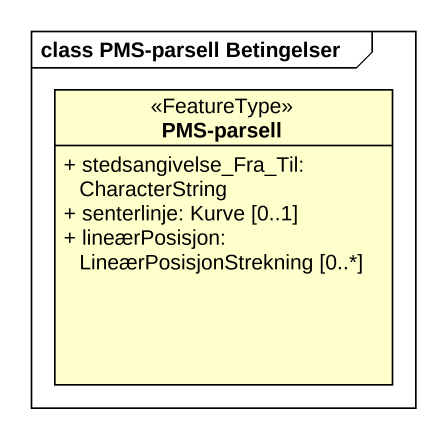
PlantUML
@startuml
mainframe class PMS-parsell Betingelser
hide circle
hide empty members
skinparam classAttributeIconSize 0
class "PMS-parsell" as PMS_parsell <<FeatureType>> {
  + stedsangivelse_Fra_Til: CharacterString
  + senterlinje: Kurve [0..1]
  + lineærPosisjon: LineærPosisjonStrekning [0..*]
}
@enduml
